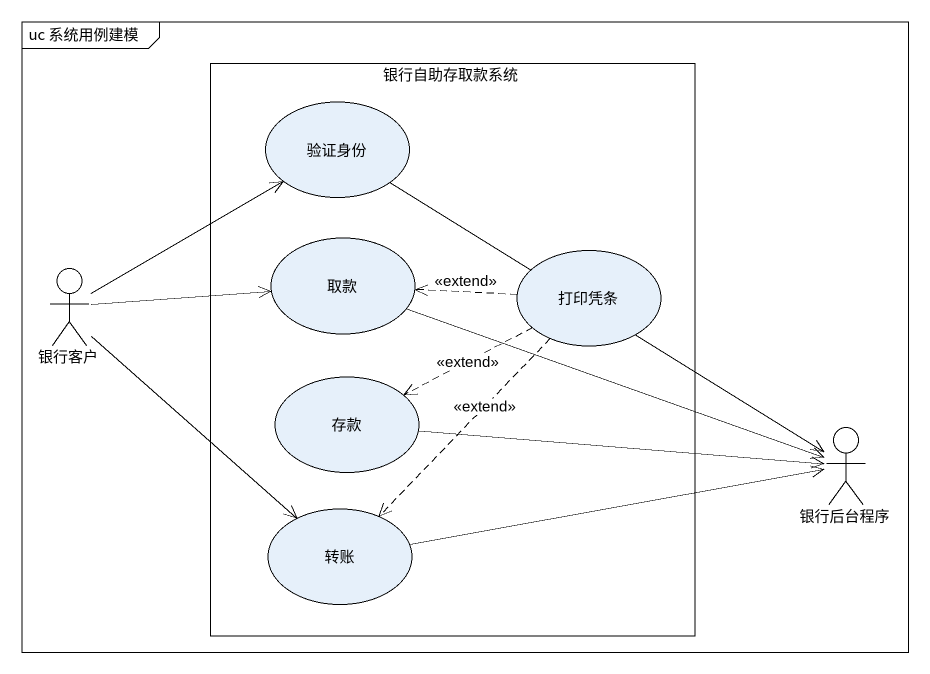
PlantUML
@startuml
mainframe uc 系统用例建模
rectangle 银行自助存取款系统 {
  usecase 验证身份
  usecase 取款
  usecase 打印凭条
  usecase 存款
  usecase 转账
}
actor 银行客户
actor 银行后台程序
验证身份 --> 银行后台程序
银行客户 -up-> 验证身份
银行客户 -right-> 取款
银行客户 --> 转账
取款 -right-> 银行后台程序
打印凭条 .left.> 取款 : <<extend>>
打印凭条 .left.> 存款 : <<extend>>
打印凭条 ..> 转账 : <<extend>>
存款 -right-> 银行后台程序
转账 -right-> 银行后台程序
@enduml
